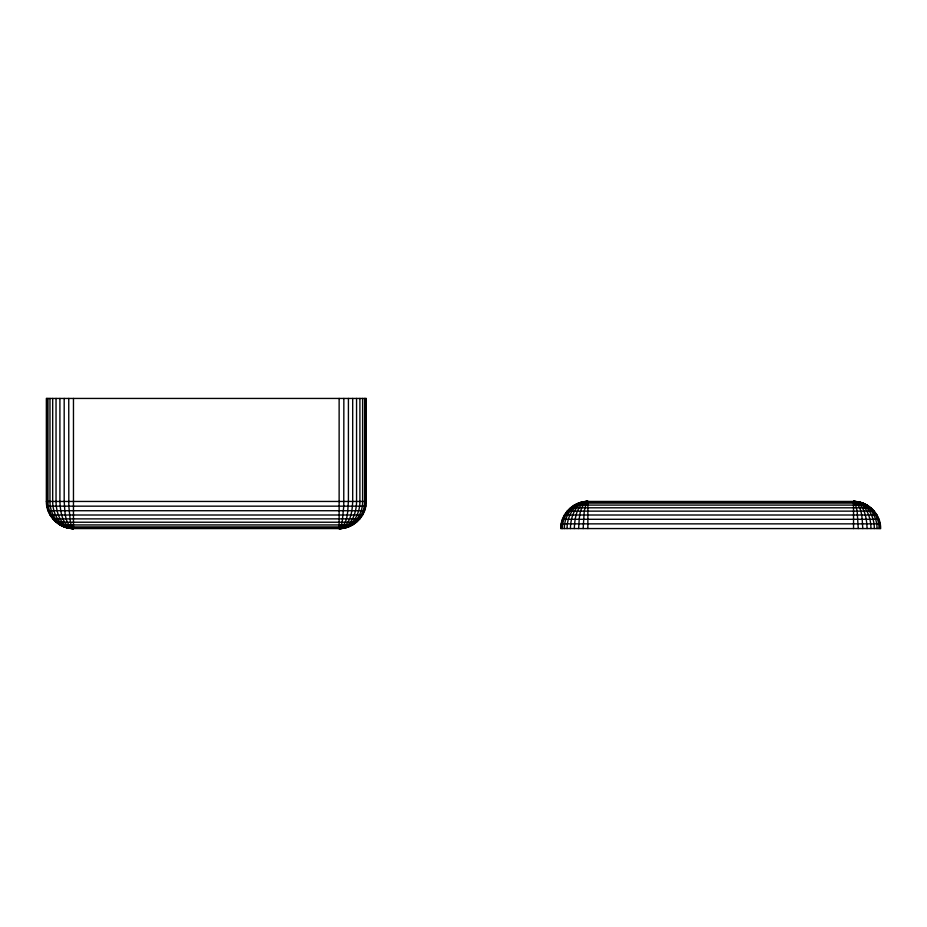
<?xml version="1.0" encoding="UTF-8"?>
<svg xmlns="http://www.w3.org/2000/svg" width="927" height="927" viewBox="0 0 927 927"><rect width="100%" height="100%" fill="white"/><g stroke="black" fill="none" stroke-linecap="round" stroke-linejoin="round"><path stroke-width="1.39" d="M583.153 528.564L584.253 511.136L586.258 503.083L587.869 501.449L853.535 501.449C868.031 501.206 880.905 514.068 880.65 528.564L560.754 528.564C560.499 514.068 573.373 501.206 587.869 501.449L587.869 528.564M578.587 528.564C579.479 519.641 578.471 505.933 587.869 501.449C573.431 501.229 560.893 514.23 561.171 528.564M574.311 528.564C574.74 518.819 576.385 503.929 587.869 501.449C573.628 501.31 562.086 514.694 562.388 528.564M570.441 528.564C570.441 517.648 575.18 502.643 587.869 501.449C573.952 501.507 564.068 515.458 564.392 528.564M567.092 528.564C566.861 516.478 574.439 501.901 587.869 501.449M365.829 506.165L366.246 398.436L46.35 398.436L46.35 501.449C46.095 515.945 58.969 528.819 73.465 528.564L339.131 528.564C351.936 528.691 363.743 518.784 365.829 506.165L46.767 506.165M339.131 398.436L339.131 528.564L340.742 526.93L342.167 522.225L343.766 506.165L343.847 398.436M365.829 398.436L365.829 501.449C366.107 515.794 353.569 528.796 339.131 528.564C348.529 524.079 347.521 510.371 348.413 501.449L348.413 398.436M364.612 398.436L364.612 501.449C364.914 515.319 353.372 528.703 339.131 528.564C350.615 526.096 352.26 511.206 352.689 501.449L352.689 398.436M362.608 398.436L362.608 501.449C362.932 514.566 353.048 528.506 339.131 528.564C351.82 527.37 356.559 512.364 356.559 501.449L356.559 398.436M339.131 528.564C352.561 528.112 360.139 513.546 359.908 501.449L359.908 398.436M46.35 501.449L366.246 501.449M583.153 501.866L858.251 501.866C870.766 504.056 880.372 515.91 880.233 528.564M578.587 503.083L862.817 503.083M574.311 505.088L867.093 505.088M570.441 507.799L870.963 507.799M47.984 510.731L364.612 510.731M567.092 511.136L874.312 511.136M49.977 515.006L362.608 515.006M564.392 515.006L877.023 515.006M52.688 518.877L359.908 518.877M562.388 519.294L879.016 519.294M56.037 522.225L356.559 522.225M561.171 523.859L880.233 523.859M59.907 524.937L352.689 524.937M64.183 526.93L348.413 526.93M46.767 398.436L46.767 501.449C46.628 514.126 56.269 526.015 68.818 528.147L343.847 528.147M853.535 528.564L853.535 501.449L858.182 501.866M68.818 528.147L73.465 528.564L73.465 398.436M858.251 528.564L857.151 511.136L855.146 503.083L853.535 501.449C867.776 501.31 879.317 514.694 879.016 528.564M68.749 398.436L68.818 506.165L70.429 522.225L71.854 526.93L73.465 528.564C59.224 528.703 47.683 515.319 47.984 501.449L47.984 398.436M862.817 528.564C861.925 519.641 862.933 505.933 853.535 501.449C867.452 501.507 877.336 515.458 877.023 528.564M64.183 398.436L64.183 501.449C65.075 510.371 64.067 524.079 73.465 528.564C59.548 528.506 49.664 514.566 49.977 501.449L49.977 398.436M867.093 528.564C866.664 518.819 865.018 503.929 853.535 501.449C866.965 501.901 874.543 516.478 874.312 528.564M59.907 398.436L59.907 501.449C60.336 511.206 61.982 526.096 73.465 528.564C60.035 528.112 52.457 513.546 52.688 501.449L52.688 398.436M853.535 501.449C866.224 502.643 870.963 517.648 870.963 528.564M73.465 528.564C60.776 527.37 56.037 512.364 56.037 501.449L56.037 398.436"/></g></svg>
